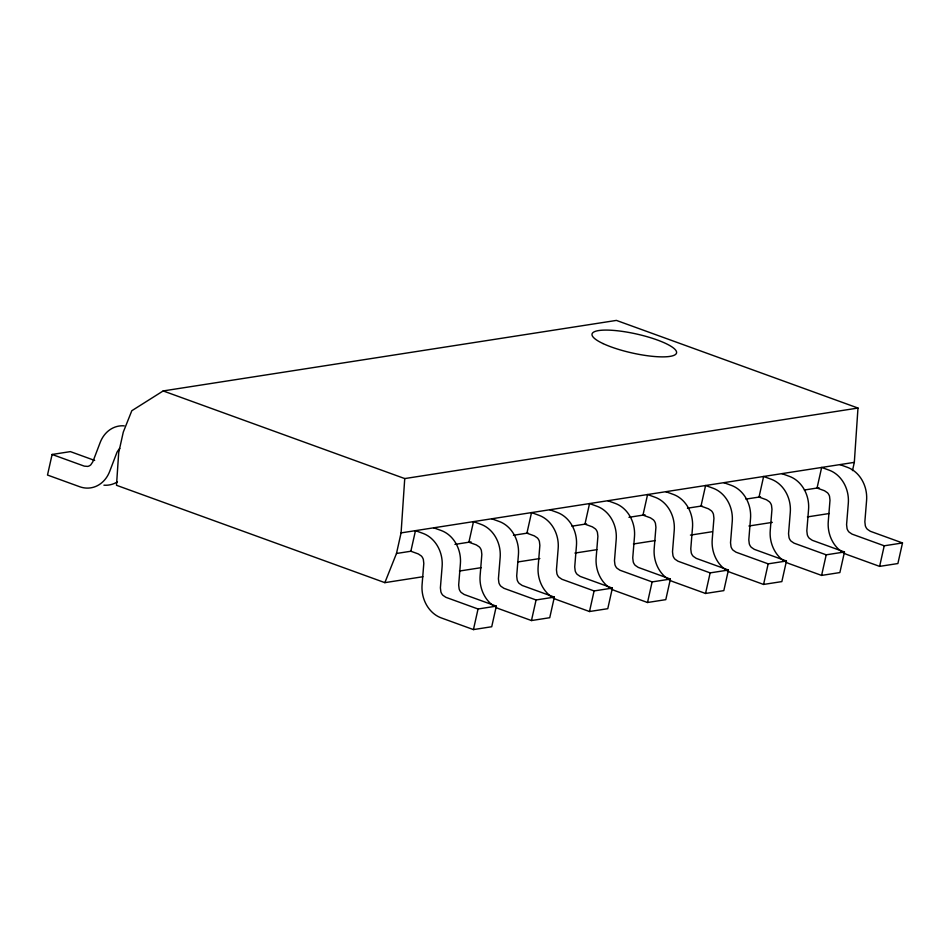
<?xml version="1.0" encoding="UTF-8"?>
<svg xmlns="http://www.w3.org/2000/svg" width="950" height="950" viewBox="0 0 950 950"><rect width="100%" height="100%" fill="white"/><g stroke="black" fill="none" stroke-linecap="round" stroke-linejoin="round"><path stroke-width="1.43" d="M384.869 582.647L396.483 553.482L401.078 532.891L404.736 478.574L163.174 390.937L131.812 410.721L123.286 432.108L118.691 452.699L116.494 485.284L384.869 582.647L422.881 576.733M852.482 470.606L854.323 462.365L857.981 408.049L616.419 320.411L163.174 390.937M94.656 460.429L70.383 451.618L52.108 454.468L47.5 475.048L79.657 486.721A30.305 25.626 81.2 0 0 109.701 471.378L117.04 452.129L119.106 449.053A8.657 7.327 81.2 0 1 119.807 448.495M473.444 629.589L478.04 608.998L496.316 606.148L491.72 626.739L473.444 629.589L441.275 617.916A30.305 25.626 81.2 0 1 422.085 584.713L423.807 563.433L423.332 559.419A8.657 7.327 81.2 0 0 421.361 556.011L418.332 553.945L410.863 551.237L415.471 530.658L422.928 533.366A30.305 25.626 81.2 0 1 442.118 566.556L440.396 587.848L440.883 591.85A8.657 7.327 81.2 0 0 442.854 595.258L445.883 597.324L478.04 608.998M531.466 620.552L536.073 599.972L554.349 597.122L549.741 617.714L531.466 620.552L499.308 608.891A30.305 25.626 81.2 0 1 495.853 607.323M589.499 611.527L594.094 590.936L612.37 588.097L607.774 608.689L589.499 611.527L557.329 599.854A30.305 25.626 81.2 0 1 552.769 597.657M647.52 602.502L652.116 581.911L670.391 579.072L665.796 599.652L647.52 602.502L615.351 590.829A30.305 25.626 81.2 0 1 610.803 588.62M705.541 593.465L710.149 572.886L728.424 570.036L723.817 590.627L705.541 593.465L673.384 581.804A30.305 25.626 81.2 0 1 668.824 579.595M763.574 584.44L768.17 563.849L786.446 561.011L781.85 581.602L763.574 584.44L731.405 572.767A30.305 25.626 81.2 0 1 725.776 569.869M821.596 575.415L826.203 554.824L844.479 551.986L839.871 572.565L821.596 575.415L789.438 563.742A30.305 25.626 81.2 0 1 785.982 562.186M879.617 566.378L884.224 545.799L902.5 542.949L897.893 563.54L879.617 566.378L847.459 554.717A30.305 25.626 81.2 0 1 841.819 551.808M404.736 478.574L857.981 408.049M401.078 532.891L854.323 462.365M396.483 553.482L411.101 551.202M454.955 544.386L471.046 541.88M513.439 535.278L528.058 533.009M571.924 526.181L586.542 523.901M628.947 517.311L645.026 514.805M687.432 508.202L702.05 505.934M745.916 499.106L760.534 496.838M804.389 490.01L819.019 487.73M459.432 571.045L481.365 567.637M517.916 561.949L539.849 558.541M574.928 553.078L596.861 549.67M633.413 543.982L655.346 540.562M690.436 535.111L712.369 531.691M748.921 526.003L772.314 522.369M807.405 516.907L829.338 513.499M839.931 464.609L847.388 467.317A30.305 25.626 81.2 0 1 866.578 500.519L864.856 521.799L865.331 525.801A8.657 7.327 81.2 0 0 867.303 529.221L870.342 531.288L902.5 542.949M781.898 473.634L789.367 476.342A30.305 25.626 81.2 0 1 808.557 509.544L806.823 530.824L807.31 534.838A8.657 7.327 81.2 0 0 809.281 538.246L812.309 540.312L844.479 551.986M723.876 482.671L731.334 485.367A30.305 25.626 81.2 0 1 750.524 518.569L748.802 539.849L749.289 543.863A8.657 7.327 81.2 0 0 751.26 547.271L754.288 549.337L786.446 561.011M884.224 545.799L852.067 534.126L849.027 532.059A8.657 7.327 81.2 0 1 847.056 528.651L846.581 524.638L848.303 503.358A30.305 25.626 81.2 0 0 829.113 470.155L821.655 467.447L817.047 488.039L824.505 490.746L827.545 492.812A8.657 7.327 81.2 0 1 829.516 496.221L829.991 500.234L828.269 521.514A30.305 25.626 81.2 0 0 840.94 551.178M665.855 491.696L673.312 494.404A30.305 25.626 81.2 0 1 692.502 527.606L690.781 548.886L691.256 552.888A8.657 7.327 81.2 0 0 693.227 556.296L696.255 558.374L728.424 570.036M826.203 554.824L794.034 543.151L791.006 541.084A8.657 7.327 81.2 0 1 789.034 537.676L788.547 533.674L790.281 512.383A30.305 25.626 81.2 0 0 771.091 479.192L763.622 476.484L759.026 497.064L766.484 499.771L769.512 501.838A8.657 7.327 81.2 0 1 771.483 505.246L771.97 509.259L770.236 530.539A30.305 25.626 81.2 0 0 783.797 560.844M607.822 500.721L615.279 503.429A30.305 25.626 81.2 0 1 634.481 536.631L632.748 557.911L633.234 561.925A8.657 7.327 81.2 0 0 635.206 565.333L638.234 567.399L670.391 579.072M768.17 563.849L736.012 552.188L732.984 550.121A8.657 7.327 81.2 0 1 731.013 546.713L730.526 542.699L732.248 521.419A30.305 25.626 81.2 0 0 713.058 488.217L705.601 485.509L700.993 506.101L708.462 508.808L711.491 510.874A8.657 7.327 81.2 0 1 713.462 514.283L713.937 518.284L712.215 539.576A30.305 25.626 81.2 0 0 724.886 569.24M549.801 509.746L557.258 512.454A30.305 25.626 81.2 0 1 576.448 545.656L574.726 566.936L575.201 570.95A8.657 7.327 81.2 0 0 577.173 574.358L580.212 576.424L612.37 588.097M710.149 572.886L677.979 561.212L674.951 559.146A8.657 7.327 81.2 0 1 672.98 555.738L672.505 551.724L674.227 530.444A30.305 25.626 81.2 0 0 655.037 497.242L647.579 494.534L642.972 515.126L650.429 517.833L653.457 519.899A8.657 7.327 81.2 0 1 655.429 523.308L655.916 527.321L654.194 548.601A30.305 25.626 81.2 0 0 666.864 578.265M491.767 518.783L499.237 521.491A30.305 25.626 81.2 0 1 518.427 554.681L516.693 575.973L517.18 579.975A8.657 7.327 81.2 0 0 519.151 583.383L522.179 585.461L554.349 597.122M652.116 581.911L619.958 570.237L616.93 568.171A8.657 7.327 81.2 0 1 614.959 564.763L614.472 560.761L616.206 539.469A30.305 25.626 81.2 0 0 597.004 506.279L589.546 503.571L584.951 524.151L592.408 526.858L595.436 528.924A8.657 7.327 81.2 0 1 597.408 532.332L597.894 536.346L596.161 557.626A30.305 25.626 81.2 0 0 608.843 587.302M433.746 527.808L441.204 530.516A30.305 25.626 81.2 0 1 460.394 563.718L458.672 584.998L459.159 589.012A8.657 7.327 81.2 0 0 461.13 592.42L464.158 594.486L496.316 606.148M594.094 590.936L561.937 579.274L558.897 577.208A8.657 7.327 81.2 0 1 556.926 573.8L556.451 569.786L558.173 548.506A30.305 25.626 81.2 0 0 538.982 515.304L531.525 512.596L526.918 533.188L534.375 535.895L537.415 537.961A8.657 7.327 81.2 0 1 539.386 541.369L539.861 545.371L538.139 566.663A30.305 25.626 81.2 0 0 550.81 596.327M536.073 599.972L503.904 588.299L500.876 586.233A8.657 7.327 81.2 0 1 498.904 582.825L498.418 578.811L500.151 557.531A30.305 25.626 81.2 0 0 480.961 524.329L473.492 521.621L468.896 542.212L476.354 544.92L479.382 546.986A8.657 7.327 81.2 0 1 481.353 550.394L481.84 554.408L480.118 575.688A30.305 25.626 81.2 0 0 492.789 605.352M52.108 454.468L84.265 466.129L87.697 466.414A8.657 7.327 81.2 0 0 90.784 464.835L92.851 461.747L100.177 442.498A30.305 25.626 81.2 0 1 124.236 425.849M117.432 481.84A30.305 25.626 81.2 0 1 103.93 485.189M603.013 343.567A43.296 9.737 12.6 0 0 674.607 355.039A43.296 9.737 12.6 0 0 625.266 331.835A43.296 9.737 12.6 0 0 603.013 343.567"/></g></svg>
